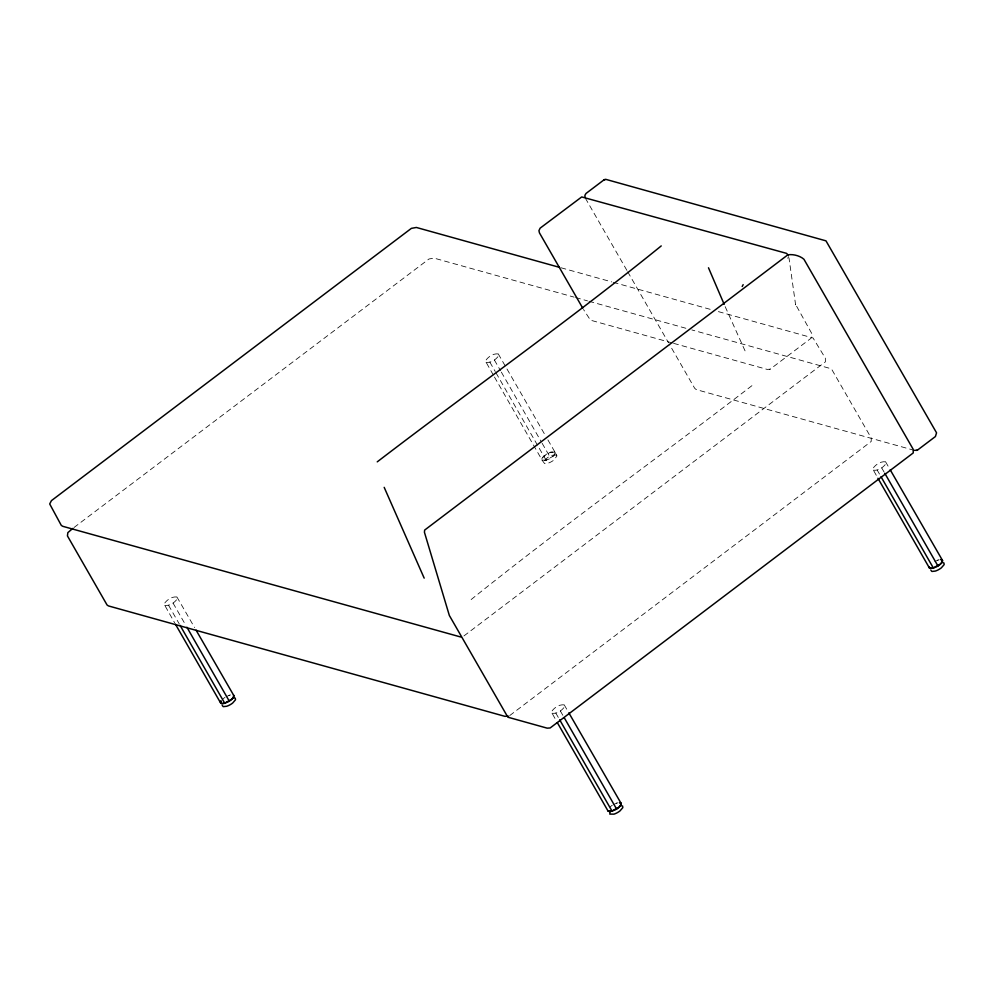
<?xml version="1.0" encoding="UTF-8"?>
<svg xmlns="http://www.w3.org/2000/svg" width="994" height="994" viewBox="0 0 994 994"><rect width="100%" height="100%" fill="white"/><g stroke="black" fill="none" stroke-linecap="round" stroke-linejoin="round"><path stroke-width="0.75" stroke-dasharray="4.97 3.73" d="M555.199 452.63C553.832 457.501 547.607 460.557 542.736 460.483L541.867 458.905A7.604 2.734 -29.9 0 1 545.296 454.991L550.353 452.307L554.789 451.997L556.988 455.861L554.006 459.986A7.592 2.721 -29.9 0 1 548.029 463.192L544.575 463.564L541.929 459.961M788.565 256.614L787.72 258.303M164.681 605.421C169.763 606.079 174.956 602.55 177.591 598.363L176.932 596.996C171.875 596.325 166.644 599.854 164.06 604.066L174.658 622.828M486.029 362.35C491.111 363.021 496.304 359.493 498.926 355.293L498.28 353.926C493.21 353.255 487.992 356.784 485.395 361.008L493.707 375.744M551.993 713.294C557.075 713.965 562.269 710.437 564.89 706.249L564.244 704.883C559.187 704.199 553.956 707.74 551.372 711.952L555.832 719.991M873.328 470.224C878.41 470.895 883.616 467.366 886.238 463.179L885.592 461.812C880.522 461.141 875.304 464.67 872.707 468.882L877.18 476.921M471.131 599.556C563.846 525.093 660.675 455.96 754.844 383.435M222.544 699.217L225.017 697.316M609.844 807.091L612.329 805.19M494.478 377.074L542.09 460.11L546.104 460.222L553.124 456.184A7.604 2.734 -29.9 0 0 554.987 452.171L546.551 437.571M73.991 527.516L428.973 258.999L433.98 258.105L574.097 297.131M673.597 343.34L767.144 369.395L770.114 369.196L811.079 338.221L812.197 336.37L811.812 333.586L795.262 303.804L795.61 304.835L788.987 257.918M463.949 635.924L825.393 361.841L825.331 358.138L813.055 337.997L717.618 311.408M509.736 715.556L871.179 441.473L871.291 438.093L831.804 369.482L830.475 368.55L691.849 329.933M226.147 696.769L229.539 695.154M934.807 561.585L938.199 559.97M613.46 804.655L616.852 803.028M769.257 369.47L770.114 369.196M229.005 695.378L230.546 694.943M937.665 560.194L939.206 559.759M616.317 803.251L617.858 802.817M561.026 267.771L611.732 281.898M613.223 282.321L710.163 309.32M575.588 297.541L587.504 300.871M588.995 301.281L685.885 328.268M672.118 342.918L590.448 320.167L583.515 309.494M914.418 450.369L696.235 389.586L694.707 388.319L669.297 344.135M556.628 455.128C551.62 454.183 545.669 457.787 543.569 462.347L543.83 463.167M554.987 452.171L550.887 452.084L546.365 454.246L542.438 457.762L542.09 460.11M885.592 461.812L889.419 468.447M498.28 353.926L545.793 436.242M564.244 704.883L568.071 711.518M176.932 596.996L194.563 627.537M881.715 467.888L884.014 471.926M877.18 470.038L879.491 474.063M585.367 198.179L626.953 270.48M627.723 271.822L668.527 342.793M494.403 360.014L500.566 370.762M501.336 372.104L541.382 441.957M542.152 443.312L550.626 458.085M489.868 362.151L495.26 371.557M496.031 372.899L546.104 460.222M560.367 710.959L563.449 716.339M555.832 713.108L558.914 718.476M173.055 603.085L185.381 624.58M168.533 605.222L179.318 624.033M745.053 350.857L724.788 305.792"/><path stroke-width="1.49" d="M742.195 286.496L743.152 284.657M610.08 811.874L609.794 814.111L613.994 814.148A7.592 2.721 -29.9 0 0 619.97 810.93L622.828 807.637L622.592 806.072L621.374 805.699M661.234 245.916C568.841 320.888 471.628 389.549 377.235 461.862M233.441 695.067L233.851 695.688C232.633 700.584 226.458 703.106 221.873 703.665L220.469 702.224L221.09 700.82A7.604 2.734 -29.9 0 0 220.506 701.975L221.401 703.553L224.222 703.404L231.776 699.254A7.604 2.734 -29.9 0 0 233.64 695.241L196.091 630.184M607.893 810.905L611.521 811.278L619.088 807.14A7.604 2.734 -29.9 0 0 620.952 803.115L568.841 712.847M929.179 566.791L930.049 568.369L932.869 568.208L940.436 564.07A7.604 2.734 -29.9 0 0 942.287 560.044L890.189 469.777M914.418 450.369L917.4 450.17L935.404 436.552L936.559 432.825L825.977 240.846L605.942 179.392L604.029 179.827L586.025 193.457L584.932 195.271L585.056 197.371M72.761 528.448L67.84 532.635L67.443 535.915L107.066 604.998L108.47 605.93L504.915 716.339L508.332 716.165M877.938 478.263L929.402 567.984L930.533 568.481C935.13 567.934 941.281 565.412 942.511 560.504L940.796 559.56M557.361 722.675L608.055 811.054L609.185 811.539C613.783 811.005 619.945 808.482 621.163 803.574L619.461 802.63M604.029 179.827L605.122 179.467M916.53 450.444L917.4 450.17M460.669 636.98L62.684 526.286L61.28 525.366L49.7 503.958L51.439 500.628L411.379 228.359L416.374 227.464L559.535 267.361M508.804 717.457L547.172 728.155L550.154 727.956L913.25 452.929L913.175 449.251L803.947 259.272C800.046 255.756 792.976 253.93 787.844 254.849L424.649 530.088L424.426 532.25L449.338 615.46L507.288 716.214L508.804 717.457L507.574 716.525M942.71 562.629L943.94 563.002L944.176 564.58L941.318 567.872A7.592 2.721 -29.9 0 1 935.329 571.078L931.875 571.451L930.881 570.233M234.062 697.813L235.28 698.198L235.516 699.764L232.658 703.056A7.592 2.721 -29.9 0 1 226.682 706.262L223.228 706.635L222.221 705.417M941.132 559.597L942.287 560.044M619.796 802.667L620.952 803.115M788.341 255.085L786.403 253.321L581.714 196.936L540.127 228.16L538.934 230.683L539.469 232.907L582.745 308.152M884.784 473.268L937.938 565.971M881.032 476.76L933.416 568.108M564.219 717.68L616.591 809.029M559.684 719.818L612.068 811.179M186.922 627.264L229.291 701.155M180.088 625.375L224.756 703.292M175.429 624.17L220.743 703.18M384.181 487.346L424.177 578.135M708.486 267.771L724.191 304.375M929.117 567.027L929.402 567.984"/></g></svg>
